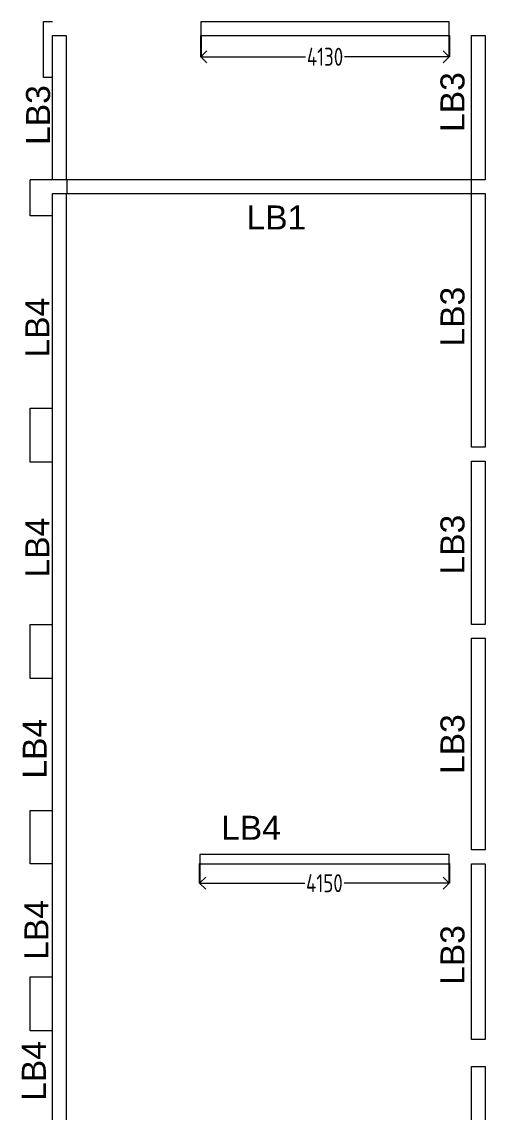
# Model space of a CAD drawing. Header units: inches. Extents: x -605 to 2991212, y -2872845 to 0.
# Drawn here: x 2199458 to 2207168, y -2664371 to -2646220 of the extents above; entities that cross this region are included whole.
import ezdxf
from ezdxf.enums import TextEntityAlignment as Align

# ---------------------------------------------------------------- set-up
doc = ezdxf.new("R2010")
doc.units = ezdxf.units.IN
doc.header["$LTSCALE"] = 600
doc.header["$MEASUREMENT"] = 0
for name, color, linetype, lineweight in [('GB', 6, 'Continuous', 20), ('rDIMension', 1, 'Continuous', 18), ('rRCC 2', 40, 'Continuous', 15)]:
    doc.layers.add(name, color=color, linetype=linetype, lineweight=lineweight)
doc.styles.add('DIM', font='geniso.shx', dxfattribs={"width": 0.85})
doc.styles.get("Standard").update_dxf_attribs({"font": 'arial.ttf'})
doc.dimstyles.new('ST-100', dxfattribs={"dimscale": 100, "dimtxt": 2.5, "dimasz": 2, "dimexe": 0.18, "dimexo": 0.0625, "dimgap": 0.2, "dimtad": 0, "dimdec": 0, "dimzin": 0, "dimdsep": 46, "dimtxsty": 'DIM', "dimblk": 'OPEN90', "dimcen": 0.09, "dimclrd": 256, "dimclrt": 7, "dimadec": 0, "dimazin": 0, "dimtfac": 1, "dimtdec": 0, "dimtofl": 0, "dimtmove": 0, "dimatfit": 3, "dimldrblk": 'OPEN90', "dimfxl": 1, "dimtolj": 1, "dimtzin": 0, "dimlwd": -1, "dimarcsym": 0})

# ---------------------------------------------------------------- blocks, each defined once
blk = doc.blocks.new('_Open90')
at = {"color": 0, "linetype": 'ByBlock', "lineweight": -2}
for p, q in [((0, 0), (-1, 0)), ((-0.5, 0.5), (0, 0)), ((0, 0), (-0.5, -0.5))]:
    blk.add_line(p, q, dxfattribs=at)
blk = doc.blocks.new('*D1618')
at = {"layer": 'Defpoints', "color": 0}
for p in [(2202417, -2660234), (2206568, -2660234), (2206568, -2660559)]:
    blk.add_point(p, dxfattribs=at)
at = {"layer": 'rDIMension', "color": 0, "linetype": 'ByBlock', "lineweight": -2}
for p, q in [((2202417, -2660234), (2202417, -2660559)), ((2206568, -2660234), (2206568, -2660559))]:
    blk.add_line(p, q, dxfattribs=at)
at = {"layer": 'rDIMension'}
for p, q in [((2202617, -2660559), (2204166, -2660559)), ((2206368, -2660559), (2204819, -2660559))]:
    blk.add_line(p, q, dxfattribs=at)
at = {"layer": 'rDIMension', "xscale": 200, "yscale": 200, "zscale": 200, "rotation": 180}
blk.add_blockref('_Open90', (2202417, -2660559), dxfattribs=at)
at = {"layer": 'rDIMension', "xscale": 200, "yscale": 200, "zscale": 200}
blk.add_blockref('_Open90', (2206568, -2660559), dxfattribs=at)
at = {"layer": 'rDIMension', "color": 7, "insert": (2204492, -2660559), "char_height": 300, "attachment_point": 5, "style": 'DIM'}
blk.add_mtext('\\A1;4150', dxfattribs=at)
blk = doc.blocks.new('*D1620')
at = {"layer": 'Defpoints', "color": 0}
for p in [(2202438, -2646450), (2206568, -2646450), (2206568, -2646802)]:
    blk.add_point(p, dxfattribs=at)
at = {"layer": 'rDIMension', "color": 0, "linetype": 'ByBlock', "lineweight": -2}
for p, q in [((2202438, -2646450), (2202438, -2646802)), ((2206568, -2646450), (2206568, -2646802))]:
    blk.add_line(p, q, dxfattribs=at)
at = {"layer": 'rDIMension'}
for p, q in [((2202638, -2646802), (2204176, -2646802)), ((2206368, -2646802), (2204829, -2646802))]:
    blk.add_line(p, q, dxfattribs=at)
at = {"layer": 'rDIMension', "xscale": 200, "yscale": 200, "zscale": 200, "rotation": 180}
blk.add_blockref('_Open90', (2202438, -2646802), dxfattribs=at)
at = {"layer": 'rDIMension', "xscale": 200, "yscale": 200, "zscale": 200}
blk.add_blockref('_Open90', (2206568, -2646802), dxfattribs=at)
at = {"layer": 'rDIMension', "color": 7, "insert": (2204503, -2646802), "char_height": 300, "attachment_point": 5, "style": 'DIM'}
blk.add_mtext('\\A1;4130', dxfattribs=at)

msp = doc.modelspace()

# ---------------------------------------------------------------- linework, layer by layer
at = {"layer": 'GB', "color": 1, "linetype": 'ByBlock'}
for points in [[(2199967.5, -2647144.8), (2199817.5, -2647144.8), (2199817.5, -2646214.8), (2199967.5, -2646214.8)], [(2199967.5, -2649450.3), (2199597.5, -2649450.3), (2199597.5, -2648850.3)], [(2199967.5, -2648850.3), (2199597.5, -2648850.3)], [(2199967.5, -2653550.3), (2199597.5, -2653550.3), (2199597.5, -2652650.3), (2199967.5, -2652650.3)], [(2199967.5, -2657150.3), (2199597.5, -2657150.3), (2199597.5, -2656250.3), (2199967.5, -2656250.3)], [(2199597.5, -2660234.3), (2199597.5, -2659350.3), (2199967.5, -2659350.3)], [(2199967.5, -2660234.3), (2199597.5, -2660234.3)], [(2199967.5, -2663015.3), (2199597.5, -2663015.3), (2199597.5, -2662115.3), (2199967.5, -2662115.3)]]:
    msp.add_lwpolyline(points, dxfattribs=at)
for points in [[(2202437.5, -2646450.3), (2206567.5, -2646450.3), (2206567.5, -2646220.3), (2202437.5, -2646220.3)], [(2200197.5, -2648850.3), (2199967.5, -2648850.3), (2199967.5, -2646450.3), (2200197.5, -2646450.3)], [(2207167.5, -2648850.3), (2206937.5, -2648850.3), (2206937.5, -2646450.3), (2207167.5, -2646450.3)], [(2200205.3, -2649080.3), (2206937.5, -2649080.3), (2206937.5, -2648850.3), (2200205.3, -2648850.3)], [(2200197.5, -2678450.3), (2199967.5, -2678450.3), (2199967.5, -2649080.3), (2200197.5, -2649080.3)], [(2207167.5, -2653302.9), (2206937.5, -2653302.9), (2206937.5, -2649080.3), (2207167.5, -2649080.3)], [(2207167.5, -2656250.3), (2206937.5, -2656250.3), (2206937.5, -2653532.9), (2207167.5, -2653532.9)], [(2207167.5, -2660004.3), (2206937.5, -2660004.3), (2206937.5, -2656480.3), (2207167.5, -2656480.3)], [(2206567.5, -2660084.3), (2202417.5, -2660084.3), (2202417.5, -2660234.3), (2206567.5, -2660234.3)], [(2207167.5, -2663159.3), (2206937.5, -2663159.3), (2206937.5, -2660234.3), (2207167.5, -2660234.3)], [(2207167.5, -2666534.3), (2206937.5, -2666534.3), (2206937.5, -2663609.3), (2207167.5, -2663609.3)]]:
    msp.add_lwpolyline(points, close=True, dxfattribs=at)

# ---------------------------------------------------------------- texts
at = {"layer": 'rRCC 2'}
for s, p in [('LB3', (2206623.4, -2647556.3)), ('LB3', (2199728.4, -2647772.6)), ('LB3', (2206623.4, -2651127.9)), ('LB4', (2199715.8, -2651311.3)), ('LB4', (2199715.8, -2654972.7)), ('LB3', (2206623.4, -2654923.5)), ('LB4', (2199672.6, -2658320.9)), ('LB3', (2206623.4, -2658244.6)), ('LB4', (2199701.4, -2661336.2)), ('LB3', (2206623.4, -2661755.5)), ('LB4', (2199658.2, -2663685.7))]:
    msp.add_text(s, height=400, rotation=90, dxfattribs=at).set_placement(p, align=Align.MIDDLE_CENTER)
for s, p in [('LB1', (2203693.6, -2649477.3)), ('LB4', (2203270.5, -2659637.3))]:
    msp.add_text(s, height=400, dxfattribs=at).set_placement(p, align=Align.MIDDLE_CENTER)

# ---------------------------------------------------------------- dimensions: what is measured, and where the dimension line sits
at = {"layer": 'rDIMension', "color": 1, "linetype": 'ByBlock'}
for base, p1, p2, picture, middle in [((2206567.5, -2646802.2), (2202437.5, -2646450.3), (2206567.5, -2646450.3), '*D1620', (2204502.5, -2646802.2)), ((2206567.5, -2660559.3), (2202417.5, -2660234.3), (2206567.5, -2660234.3), '*D1618', (2204492.5, -2660559.3))]:
    dim = msp.add_linear_dim(base=base, p1=p1, p2=p2, dimstyle='ST-100', override={"dimtxt": 3, "dimexe": 0, "dimexo": 0, "dimblk": 'Open90', "dimtmove": 1, "dimfxl": 1.25, "dimtfillclr": 256, "dimarcsym": 2}, dxfattribs=at)
    dim.commit()
    dim.dimension.update_dxf_attribs({"geometry": picture, "text_midpoint": middle})

doc.saveas('drawing.dxf')
